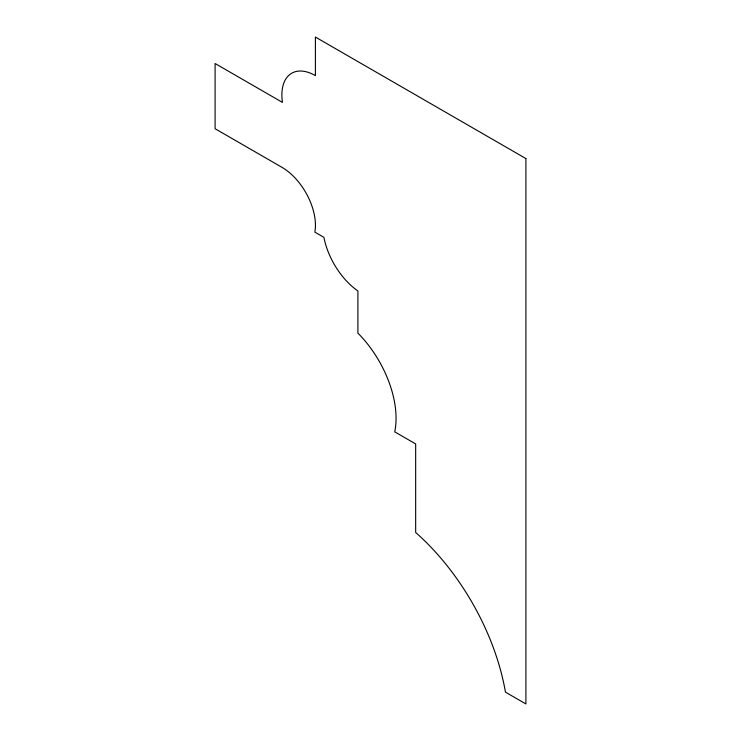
<?xml version="1.0" encoding="UTF-8"?>
<svg xmlns="http://www.w3.org/2000/svg" width="741" height="741" viewBox="0 0 741 741"><rect width="100%" height="100%" fill="white"/><g stroke="black" fill="none" stroke-linecap="round" stroke-linejoin="round"><path stroke-width="1.11" d="M525.906 158.574L315.407 37.05L315.407 75.628A47.276 27.297 60 0 0 282.478 102.415L215.094 63.513L215.094 128.721L281.913 167.299A47.276 27.297 60 0 1 314.851 232.109L323.91 237.342A55.214 31.872 60 0 0 357.903 290.954L357.903 333.126A82.436 47.6 60 0 1 394.731 431.855L415.664 443.942L415.664 532.473A175.719 101.452 60 0 1 505.445 692.14L525.906 703.95L525.906 158.574"/></g></svg>
